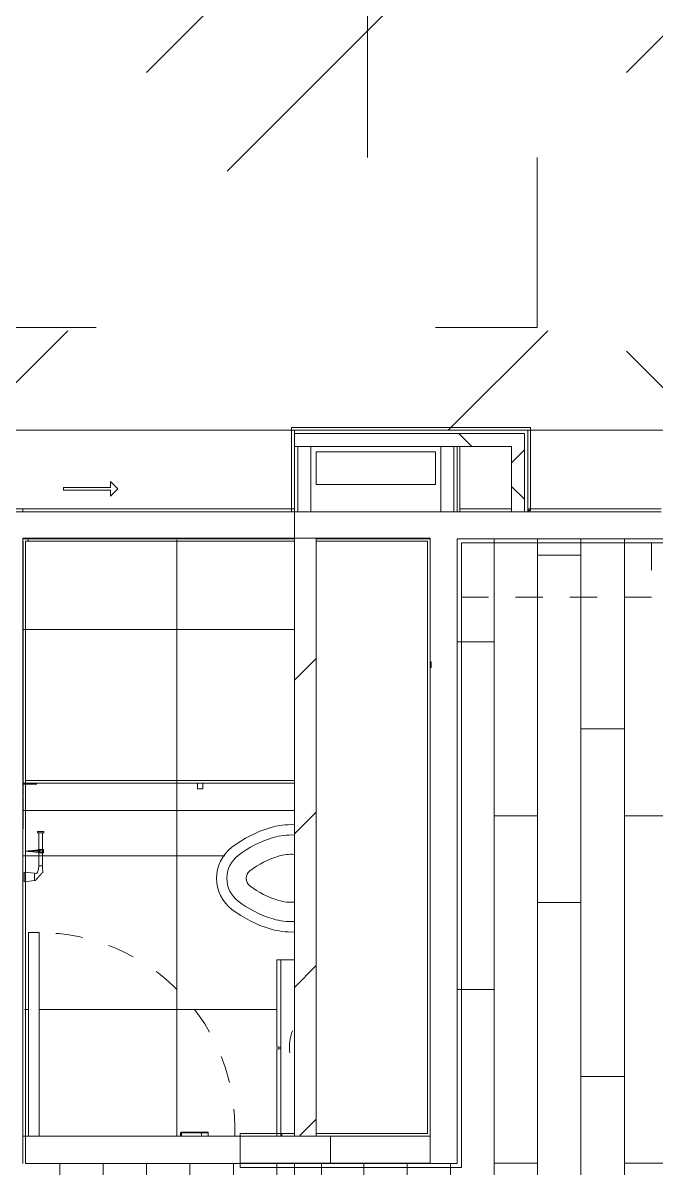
# Model space of a CAD drawing. Header units: metres. Extents: x 3856 to 4207, y -1118 to -691.
# Drawn here: x 3969.357 to 3971.689, y -986.844 to -982.627 of the extents above; entities that cross this region are included whole.
import ezdxf

# ---------------------------------------------------------------- set-up
doc = ezdxf.new("R2010")
doc.units = ezdxf.units.M
doc.linetypes.add('Dash', pattern=[0.00635, 0.003175, -0.003175])
doc.linetypes.add('Derribado', pattern=[0.0048, 0.0032, -0.0016])
for name, color, linetype, lineweight in [('Casework', 7, 'Continuous', 9), ('Ceilings', 7, 'Continuous', 9), ('Common Edges', 7, 'Continuous', 9), ('Cut Pattern', 7, 'Continuous', 18), ('Detail Items', 7, 'Continuous', 9), ('Doors', 7, 'Continuous', 9), ('Floors', 7, 'Continuous', 9), ('Frame_Mullion', 7, 'Continuous', 9), ('Furniture', 7, 'Continuous', 9), ('Generic Models', 7, 'Continuous', 9), ('Linea de proyección', 7, 'Derribado', 9), ('Plumbing Fixtures', 7, 'Continuous', 9), ('Surface Pattern', 7, 'Continuous', 9), ('Walls', 7, 'Continuous', 9)]:
    doc.layers.add(name, color=color, linetype=linetype, lineweight=lineweight)
doc.layers.add('Cour_Roja_Punteada_1', color=1, linetype='Dash', lineweight=9, true_color=0xff0000)
doc.layers.add('ROA-E00-URB-A101-MASTER_PLAN cambio estaciomientos_dwg', color=7, linetype='Continuous', lineweight=9, true_color=0x767676)
pattern_1 = [(45, (0, 0), (-2.1213203, 2.1213203), []), (135, (0, 0), (-2.1213203, -2.1213203), [])]

# ---------------------------------------------------------------- blocks, each defined once
blk = doc.blocks.new('Toilet-Pressure_Lite_1_0-Kohler-Highline-3519-TR - SANITARIO ACUACER PLUS REDONDO BLANCO REF_ 320381001 CORONA O SIMILAR-V181-IMPLANTACIÓN - KIT COMERCIAL')
at = {"layer": 'Plumbing Fixtures', "color": 254, "true_color": 0xd4d4d4}
for centre, radius, start, end in [((0, 0.6428), 0.144, 37.4753, 142.5247), ((0.232, 0.4649), 0.4363, 142.5247, 163.4753), ((0, 0.6428), 0.1059, 37.4753, 142.5247), ((-0.232, 0.4649), 0.4363, 16.5247, 37.4753), ((0.232, 0.4649), 0.3982, 142.5247, 163.4753), ((0, 0.6428), 0.0347, 37.4753, 142.5247), ((-0.232, 0.4649), 0.3982, 16.5247, 37.4753), ((0.232, 0.4649), 0.327, 142.5247, 163.4753), ((-0.232, 0.4649), 0.327, 16.5247, 37.4753), ((0.0777, 0.5107), 0.2754, 163.4753, 182.2308), ((0.0777, 0.5107), 0.2373, 163.4753, 182.589), ((0.0777, 0.5107), 0.1661, 163.4753, 183.6995), ((-0.0777, 0.5107), 0.1661, 356.3005, 16.5247), ((-0.0777, 0.5107), 0.2373, 357.411, 16.5247), ((-0.0777, 0.5107), 0.2754, 357.7692, 16.5247)]:
    blk.add_arc(centre, radius, start, end, dxfattribs=at)
blk = doc.blocks.new('COUR-PUERTA-SIMPLE - P-05 _ 80 cm x 210 cm-V190-IMPLANTACIÓN - KIT COMERCIAL')
at = {"layer": 'Detail Items'}
for p, q in [((0.34, -0.8), (0.34, -0.05)), ((0.34, -0.05), (0.34, -0.8)), ((0.38, -0.05), (0.38, -0.8)), ((0.38, -0.8), (0.38, -0.05)), ((0.38, -0.8), (0.34, -0.8)), ((0.34, -0.8), (0.38, -0.8))]:
    blk.add_line(p, q, dxfattribs=at)
at = {"layer": 'Doors'}
for p, q in [((0.4, 0.05), (0.4, -0.05)), ((-0.2827, -0.05), (-0.2827, -0.0622)), ((-0.2827, -0.0622), (-0.2827, -0.0654)), ((-0.27, -0.0622), (-0.2827, -0.0622)), ((-0.2827, -0.0622), (-0.2573, -0.0622)), ((-0.2827, -0.0622), (-0.2573, -0.0622)), ((-0.2827, -0.0654), (-0.27, -0.0654)), ((-0.27, -0.0622), (-0.1842, -0.0622)), ((-0.1842, -0.0622), (-0.27, -0.0622)), ((-0.27, -0.0654), (-0.27, -0.0622)), ((-0.27, -0.0622), (-0.27, -0.0654)), ((-0.27, -0.0654), (-0.1842, -0.0654)), ((-0.1842, -0.0654), (-0.27, -0.0654)), ((-0.2573, -0.0622), (-0.2573, -0.05)), ((-0.1842, -0.0622), (-0.1842, -0.05)), ((-0.1842, -0.05), (-0.1842, -0.0622)), ((-0.1811, -0.05), (-0.1811, -0.0623)), ((-0.1811, -0.0623), (-0.1811, -0.05))]:
    blk.add_line(p, q, dxfattribs=at)
at = {"layer": 'Doors', "flags": 128}
for points in [[(-0.1842, -0.0654), (-0.1835, -0.0653), (-0.1829, -0.0651), (-0.1823, -0.0647), (-0.1818, -0.0642), (-0.1814, -0.0636), (-0.1812, -0.063), (-0.1811, -0.0623)], [(-0.1811, -0.0623), (-0.1812, -0.063), (-0.1814, -0.0636), (-0.1818, -0.0642), (-0.1823, -0.0647), (-0.1829, -0.0651), (-0.1835, -0.0653), (-0.1842, -0.0654)]]:
    blk.add_lwpolyline(points, dxfattribs=at)
at = {"layer": 'Linea de proyección'}
blk.add_arc((0.34, -0.0789), 0.7211, 177.7128, 270, dxfattribs=at)
blk = doc.blocks.new('Lavm_Vessel_ManantialDuo_34_5x34_5x13_5_Corona - Lavm_Vessel_ManantialDuo_34_5x34_5x13_5_Corona-9986751-IMPLANTACIÓN - KIT COMERCIAL')
at = {"layer": 'Detail Items', "color": 253, "true_color": 0xaaaaaa}
blk.add_arc((0, 0), 0.193, 250.6609, 275.3049, dxfattribs=at)
blk = doc.blocks.new('PM4045551-Ducha-monocontrol-Palma-Pro - Ducha monocontrol Palma Pro-10363257-IMPLANTACIÓN - KIT COMERCIAL')
at = {"layer": 'Plumbing Fixtures', "color": 253, "true_color": 0xaaaaaa}
for p, q in [((0.1147, -0.0055), (0.1147, -0.0086)), ((0.1147, -0.0055), (0.125, -0.0055)), ((0.125, -0.0086), (0.1147, -0.0086)), ((0.125, -0.0055), (0.1353, -0.0055)), ((0.1353, -0.0086), (0.125, -0.0086)), ((0.1353, -0.0086), (0.1353, -0.0055))]:
    blk.add_line(p, q, dxfattribs=at)
at = {"layer": 'Plumbing Fixtures', "color": 253, "true_color": 0xaaaaaa, "flags": 128}
for points in [[(0.1147, -0.0055), (0.1147, -0.0055), (0.1146, -0.0055), (0.1146, -0.0055), (0.1145, -0.0055), (0.1145, -0.0055), (0.1145, -0.0055), (0.1144, -0.0055), (0.1144, -0.0054), (0.1143, -0.0054), (0.1143, -0.0054), (0.1143, -0.0054), (0.1142, -0.0054), (0.1142, -0.0054), (0.1142, -0.0053), (0.1141, -0.0053), (0.1141, -0.0053), (0.1141, -0.0053), (0.114, -0.0053), (0.114, -0.0052), (0.114, -0.0052), (0.114, -0.0052), (0.1139, -0.0051), (0.1139, -0.0051), (0.1139, -0.0051), (0.1139, -0.005)], [(0.1147, -0.0055), (0.1147, -0.0055), (0.1148, -0.0055), (0.1148, -0.0055), (0.1149, -0.0055), (0.115, -0.0055), (0.1151, -0.0055), (0.1152, -0.0055), (0.1154, -0.0055), (0.1155, -0.0055), (0.1157, -0.0055), (0.1159, -0.0055), (0.1161, -0.0055), (0.1163, -0.0055), (0.1165, -0.0055), (0.1167, -0.0055), (0.117, -0.0055), (0.1173, -0.0055), (0.1175, -0.0055), (0.1178, -0.0055), (0.1181, -0.0055), (0.1184, -0.0055), (0.1188, -0.0055), (0.1191, -0.0055), (0.1194, -0.0055), (0.1198, -0.0055), (0.1201, -0.0055), (0.1205, -0.0055), (0.1209, -0.0055), (0.1213, -0.0055), (0.1217, -0.0055), (0.122, -0.0055), (0.1224, -0.0055), (0.1228, -0.0055), (0.1232, -0.0055), (0.1237, -0.0055), (0.1241, -0.0055), (0.1245, -0.0055), (0.1249, -0.0055), (0.125, -0.0055)], [(0.125, -0.0055), (0.1246, -0.0055), (0.1242, -0.0055), (0.1238, -0.0055), (0.1234, -0.0055), (0.123, -0.0055), (0.1226, -0.0055), (0.1222, -0.0055), (0.1218, -0.0055), (0.1214, -0.0055), (0.121, -0.0055), (0.1206, -0.0055), (0.1202, -0.0055), (0.1199, -0.0055), (0.1195, -0.0055), (0.1192, -0.0055), (0.1188, -0.0055), (0.1185, -0.0055), (0.1182, -0.0055), (0.1179, -0.0055), (0.1176, -0.0055), (0.1173, -0.0055), (0.1171, -0.0055), (0.1168, -0.0055), (0.1166, -0.0055), (0.1163, -0.0055), (0.1161, -0.0055), (0.1159, -0.0055), (0.1157, -0.0055), (0.1156, -0.0055), (0.1154, -0.0055), (0.1153, -0.0055), (0.1151, -0.0055), (0.115, -0.0055), (0.1149, -0.0055), (0.1148, -0.0055), (0.1148, -0.0055), (0.1147, -0.0055), (0.1147, -0.0055)], [(0.1353, -0.0055), (0.1353, -0.0055), (0.1352, -0.0055), (0.1352, -0.0055), (0.1351, -0.0055), (0.135, -0.0055), (0.1349, -0.0055), (0.1348, -0.0055), (0.1346, -0.0055), (0.1345, -0.0055), (0.1343, -0.0055), (0.1341, -0.0055), (0.1339, -0.0055), (0.1337, -0.0055), (0.1335, -0.0055), (0.1333, -0.0055), (0.133, -0.0055), (0.1327, -0.0055), (0.1325, -0.0055), (0.1322, -0.0055), (0.1319, -0.0055), (0.1316, -0.0055), (0.1312, -0.0055), (0.1309, -0.0055), (0.1306, -0.0055), (0.1302, -0.0055), (0.1299, -0.0055), (0.1295, -0.0055), (0.1291, -0.0055), (0.1287, -0.0055), (0.1283, -0.0055), (0.128, -0.0055), (0.1276, -0.0055), (0.1272, -0.0055), (0.1268, -0.0055), (0.1263, -0.0055), (0.1259, -0.0055), (0.1255, -0.0055), (0.1251, -0.0055), (0.125, -0.0055)], [(0.125, -0.0055), (0.1254, -0.0055), (0.1258, -0.0055), (0.1262, -0.0055), (0.1266, -0.0055), (0.127, -0.0055), (0.1274, -0.0055), (0.1278, -0.0055), (0.1282, -0.0055), (0.1286, -0.0055), (0.129, -0.0055), (0.1294, -0.0055), (0.1298, -0.0055), (0.1301, -0.0055), (0.1305, -0.0055), (0.1308, -0.0055), (0.1312, -0.0055), (0.1315, -0.0055), (0.1318, -0.0055), (0.1321, -0.0055), (0.1324, -0.0055), (0.1327, -0.0055), (0.1329, -0.0055), (0.1332, -0.0055), (0.1334, -0.0055), (0.1337, -0.0055), (0.1339, -0.0055), (0.1341, -0.0055), (0.1343, -0.0055), (0.1344, -0.0055), (0.1346, -0.0055), (0.1347, -0.0055), (0.1349, -0.0055), (0.135, -0.0055), (0.1351, -0.0055), (0.1352, -0.0055), (0.1352, -0.0055), (0.1353, -0.0055), (0.1353, -0.0055)], [(0.1361, -0.0051), (0.1361, -0.0051), (0.1361, -0.0051), (0.1361, -0.0052), (0.136, -0.0052), (0.136, -0.0052), (0.136, -0.0052), (0.1359, -0.0053), (0.1359, -0.0053), (0.1359, -0.0053), (0.1358, -0.0053), (0.1358, -0.0054), (0.1358, -0.0054), (0.1357, -0.0054), (0.1357, -0.0054), (0.1357, -0.0054), (0.1356, -0.0054), (0.1356, -0.0055), (0.1356, -0.0055), (0.1355, -0.0055), (0.1355, -0.0055), (0.1354, -0.0055), (0.1354, -0.0055), (0.1354, -0.0055), (0.1353, -0.0055)]]:
    blk.add_lwpolyline(points, dxfattribs=at)
blk = doc.blocks.new('KR6155551-Portarollos-Koral-mate-black - Mate black-10610215-IMPLANTACIÓN - KIT COMERCIAL')
at = {"layer": 'Furniture'}
for p, q in [((-0.0375, 0.0719), (-0.0421, 0.0719)), ((-0.0421, 0.0719), (-0.0421, 0.0601)), ((-0.0421, 0.0601), (-0.0421, 0.0484)), ((-0.0421, 0.0484), (-0.0375, 0.0484)), ((-0.0375, 0.0601), (-0.0375, 0.0719)), ((0.0844, 0.0668), (-0.0375, 0.0668)), ((-0.0375, 0.0668), (-0.0375, 0.0534)), ((-0.0375, 0.0668), (-0.0375, 0.0534)), ((-0.0375, 0.0484), (-0.0375, 0.0601)), ((-0.0375, 0.0534), (0.0844, 0.0534)), ((0.0844, 0.0534), (0.0844, 0.0668)), ((0.0844, 0.0534), (0.0844, 0.0668)), ((0.1115, 0.0379), (0.107, 0.0001)), ((0.107, 0.0001), (0.143, 0.0001)), ((0.107, 0.0001), (0.143, 0.0001)), ((0.1385, 0.0379), (0.1115, 0.0379)), ((0.1385, 0.0379), (0.1115, 0.0379)), ((0.143, 0.0001), (0.1385, 0.0379))]:
    blk.add_line(p, q, dxfattribs=at)
at = {"layer": 'Furniture', "flags": 128}
for points in [[(0.0844, 0.0668), (0.0951, 0.0676), (0.1019, 0.0682), (0.1073, 0.0684)], [(0.1073, 0.0684), (0.1019, 0.0682), (0.0951, 0.0676), (0.0844, 0.0668)], [(0.0844, 0.0668), (0.0844, 0.0666), (0.0844, 0.0659), (0.0844, 0.0649), (0.0844, 0.0635), (0.0844, 0.0619), (0.0844, 0.0601), (0.0844, 0.0584), (0.0844, 0.0568), (0.0844, 0.0554), (0.0844, 0.0543), (0.0844, 0.0537), (0.0844, 0.0534)], [(0.0844, 0.0534), (0.0844, 0.0537), (0.0844, 0.0543), (0.0844, 0.0554), (0.0844, 0.0568), (0.0844, 0.0584), (0.0844, 0.0601), (0.0844, 0.0619), (0.0844, 0.0635), (0.0844, 0.0649), (0.0844, 0.0659), (0.0844, 0.0666), (0.0844, 0.0668)], [(0.1116, 0.0379), (0.112, 0.0425), (0.1118, 0.0444), (0.1105, 0.0465), (0.1075, 0.0486), (0.1048, 0.0503), (0.1017, 0.0515), (0.0955, 0.0525), (0.0844, 0.0534)], [(0.0844, 0.0534), (0.0955, 0.0525), (0.1017, 0.0515), (0.1048, 0.0503), (0.1075, 0.0486), (0.1105, 0.0465), (0.1118, 0.0444), (0.112, 0.0425), (0.1116, 0.0379)], [(0.1116, 0.0379), (0.112, 0.0379), (0.1134, 0.0379), (0.1155, 0.0379), (0.1183, 0.0379), (0.1216, 0.0379), (0.1251, 0.0379), (0.1286, 0.0379), (0.1318, 0.0379), (0.1346, 0.0379), (0.1367, 0.0379), (0.1381, 0.0379), (0.1386, 0.0379)], [(0.1386, 0.0379), (0.1381, 0.0379), (0.1367, 0.0379), (0.1346, 0.0379), (0.1318, 0.0379), (0.1286, 0.0379), (0.1251, 0.0379), (0.1216, 0.0379), (0.1183, 0.0379), (0.1155, 0.0379), (0.1134, 0.0379), (0.112, 0.0379), (0.1116, 0.0379)], [(0.1384, 0.0405), (0.1385, 0.0392), (0.1386, 0.0379)], [(0.1386, 0.0379), (0.1385, 0.0392), (0.1384, 0.0405)]]:
    blk.add_lwpolyline(points, dxfattribs=at)
at = {"layer": 'Furniture'}
for points, knots in [([(0.1073, 0.0684), (0.1074, 0.0683), (0.1076, 0.0682), (0.108, 0.0678), (0.1084, 0.0675), (0.1087, 0.0672), (0.1089, 0.067), (0.1091, 0.0668), (0.1094, 0.0665), (0.11, 0.066), (0.1107, 0.0654), (0.1115, 0.0646), (0.1121, 0.0641), (0.1124, 0.0638), (0.1126, 0.0636), (0.1129, 0.0634), (0.1132, 0.0631), (0.1138, 0.0626), (0.1147, 0.0618), (0.1155, 0.061), (0.1162, 0.0604), (0.1168, 0.0599), (0.1173, 0.0594), (0.118, 0.0588), (0.1193, 0.0577), (0.1211, 0.056), (0.1227, 0.0546), (0.1239, 0.0535), (0.1245, 0.0529), (0.1252, 0.0523), (0.1261, 0.0515), (0.1273, 0.0505), (0.1282, 0.0496), (0.129, 0.0489), (0.1295, 0.0484), (0.1301, 0.0479), (0.1308, 0.0473), (0.1317, 0.0464), (0.1326, 0.0456), (0.1333, 0.045), (0.1338, 0.0446), (0.1343, 0.0441), (0.1349, 0.0436), (0.1356, 0.0429), (0.1364, 0.0422), (0.137, 0.0417), (0.1373, 0.0414), (0.1376, 0.0411), (0.1381, 0.0407), (0.1383, 0.0405), (0.1384, 0.0405)], [-1, -1, -1, -1, -0.972222, -0.944444, -0.916667, -0.902778, -0.895833, -0.888889, -0.875, -0.861111, -0.833333, -0.805556, -0.791667, -0.784722, -0.777778, -0.770833, -0.763889, -0.75, -0.722222, -0.694444, -0.680556, -0.666667, -0.652778, -0.638889, -0.611111, -0.555556, -0.5, -0.472222, -0.458333, -0.444444, -0.416667, -0.388889, -0.361111, -0.347222, -0.333333, -0.319444, -0.305556, -0.277778, -0.25, -0.236111, -0.222222, -0.208333, -0.194444, -0.166667, -0.138889, -0.111111, -0.097222, -0.083333, -0.055556, 0, 0, 0, 0]), ([(0.1384, 0.0405), (0.1383, 0.0405), (0.1381, 0.0407), (0.1376, 0.0411), (0.1373, 0.0414), (0.137, 0.0417), (0.1364, 0.0422), (0.1356, 0.0429), (0.1349, 0.0436), (0.1343, 0.0441), (0.1338, 0.0446), (0.1333, 0.045), (0.1326, 0.0456), (0.1317, 0.0464), (0.1308, 0.0473), (0.1301, 0.0479), (0.1295, 0.0484), (0.129, 0.0489), (0.1282, 0.0496), (0.1273, 0.0505), (0.1263, 0.0513), (0.1256, 0.052), (0.1251, 0.0524), (0.1245, 0.0529), (0.1239, 0.0535), (0.1227, 0.0546), (0.1211, 0.056), (0.1193, 0.0577), (0.118, 0.0588), (0.1173, 0.0594), (0.1168, 0.0599), (0.1162, 0.0604), (0.1155, 0.061), (0.1147, 0.0618), (0.1138, 0.0626), (0.1132, 0.0631), (0.1129, 0.0634), (0.1126, 0.0636), (0.1124, 0.0638), (0.1121, 0.0641), (0.1115, 0.0646), (0.1107, 0.0654), (0.11, 0.066), (0.1094, 0.0665), (0.1091, 0.0668), (0.1089, 0.067), (0.1087, 0.0672), (0.1084, 0.0675), (0.108, 0.0678), (0.1076, 0.0682), (0.1074, 0.0683), (0.1073, 0.0684)], [-1, -1, -1, -1, -0.944444, -0.916667, -0.902778, -0.888889, -0.861111, -0.833333, -0.805556, -0.791667, -0.777778, -0.763889, -0.75, -0.722222, -0.694444, -0.680556, -0.666667, -0.652778, -0.638889, -0.611111, -0.583333, -0.569444, -0.555556, -0.541667, -0.527778, -0.5, -0.444444, -0.388889, -0.361111, -0.347222, -0.333333, -0.319444, -0.305556, -0.277778, -0.25, -0.236111, -0.229167, -0.222222, -0.215278, -0.208333, -0.194444, -0.166667, -0.138889, -0.125, -0.111111, -0.104167, -0.097222, -0.083333, -0.055556, -0.027778, 0, 0, 0, 0])]:
    blk.add_open_spline(points, degree=3, knots=knots, dxfattribs=at)
blk = doc.blocks.new('KR6125551-Percha-Koral-mate-black - Mate black-10354673-IMPLANTACIÓN - KIT COMERCIAL')
at = {"layer": 'Generic Models'}
for p, q in [((0.1185, 0.0687), (0.1185, 0.0587)), ((0.13, 0.0702), (0.12, 0.0702)), ((0.12, 0.0572), (0.13, 0.0572)), ((0.1207, 0.0714), (0.1293, 0.0714)), ((0.1315, 0.0587), (0.1315, 0.0687))]:
    blk.add_line(p, q, dxfattribs=at)
at = {"layer": 'Generic Models', "flags": 128}
for points in [[(0.12, 0.0702), (0.1196, 0.0702), (0.1193, 0.07), (0.1189, 0.0698), (0.1187, 0.0695), (0.1186, 0.0691), (0.1185, 0.0687)], [(0.1185, 0.0587), (0.1186, 0.0584), (0.1187, 0.058), (0.1189, 0.0577), (0.1192, 0.0574), (0.1196, 0.0573), (0.12, 0.0572)], [(0.1207, 0.0714), (0.1201, 0.0712), (0.1196, 0.0709), (0.1188, 0.0697), (0.1187, 0.0694)], [(0.1187, 0.0581), (0.1199, 0.0544), (0.1201, 0.0537), (0.1203, 0.0531), (0.1204, 0.0524), (0.121, 0.0498), (0.1215, 0.0454), (0.1226, 0.0361), (0.1239, 0.0207), (0.1248, 0.0084), (0.125, 0.005)], [(0.1313, 0.058), (0.1301, 0.0544), (0.1299, 0.0537), (0.1297, 0.053), (0.1296, 0.0524), (0.129, 0.0498), (0.1285, 0.0454), (0.1274, 0.036), (0.1261, 0.0207), (0.1252, 0.0084), (0.125, 0.005)], [(0.1293, 0.0714), (0.1299, 0.0712), (0.1304, 0.0709), (0.1312, 0.0697), (0.1313, 0.0694)], [(0.1315, 0.0687), (0.1314, 0.0691), (0.1313, 0.0695), (0.1311, 0.0698), (0.1307, 0.07), (0.1304, 0.0702), (0.13, 0.0702)], [(0.13, 0.0572), (0.1304, 0.0573), (0.1308, 0.0574), (0.1311, 0.0577), (0.1313, 0.058), (0.1314, 0.0583), (0.1315, 0.0587)], [(0.125, 0.005), (0.1203, 0.005), (0.116, 0.005), (0.1123, 0.005), (0.1094, 0.005), (0.1076, 0.005), (0.107, 0.005), (0.1076, 0.005), (0.1094, 0.005), (0.1123, 0.005), (0.116, 0.005), (0.1203, 0.005), (0.125, 0.005)], [(0.125, 0.005), (0.1297, 0.005), (0.134, 0.005), (0.1377, 0.005), (0.1406, 0.005), (0.1424, 0.005), (0.143, 0.005), (0.1424, 0.005), (0.1406, 0.005), (0.1377, 0.005), (0.134, 0.005), (0.1297, 0.005), (0.125, 0.005)]]:
    blk.add_lwpolyline(points, dxfattribs=at)
at = {"layer": 'Generic Models'}
for points, knots in [([(0.125, 0.005), (0.1248, 0.0072), (0.1246, 0.0114), (0.1243, 0.0177), (0.1239, 0.0242), (0.1236, 0.0299), (0.1233, 0.035), (0.123, 0.0384), (0.1228, 0.0416), (0.1224, 0.0458), (0.122, 0.0511), (0.1215, 0.0573), (0.1211, 0.0621), (0.1208, 0.0655), (0.1205, 0.0675), (0.1203, 0.0689), (0.12, 0.0696), (0.1198, 0.07), (0.1195, 0.0701), (0.1193, 0.07), (0.119, 0.0697), (0.1188, 0.0692), (0.1186, 0.0689), (0.1185, 0.0687)], [0, 0, 0, 0, 0.076923, 0.115385, 0.153846, 0.230769, 0.269231, 0.307692, 0.346154, 0.384615, 0.461538, 0.538462, 0.615385, 0.653846, 0.692308, 0.730769, 0.769231, 0.807692, 0.846154, 0.884615, 0.923077, 0.961538, 1, 1, 1, 1]), ([(0.1185, 0.0587), (0.1186, 0.0586), (0.1187, 0.0583), (0.1189, 0.058), (0.119, 0.0577), (0.1191, 0.0574), (0.1193, 0.0569), (0.1195, 0.0563), (0.1198, 0.0553), (0.12, 0.0542), (0.1203, 0.0532), (0.1205, 0.0523), (0.1208, 0.0513), (0.121, 0.0498), (0.1213, 0.0479), (0.1215, 0.0457), (0.1218, 0.0434), (0.1221, 0.0405), (0.1224, 0.0375), (0.1228, 0.0342), (0.1231, 0.0306), (0.1234, 0.027), (0.1238, 0.0231), (0.124, 0.02), (0.1243, 0.0164), (0.1245, 0.0124), (0.1248, 0.0085), (0.1249, 0.0061), (0.125, 0.005)], [0, 0, 0, 0, 0.038462, 0.057692, 0.076923, 0.096154, 0.115385, 0.153846, 0.192308, 0.230769, 0.269231, 0.307692, 0.346154, 0.384615, 0.423077, 0.461538, 0.5, 0.538462, 0.615385, 0.653846, 0.692308, 0.769231, 0.807692, 0.846154, 0.884615, 0.923077, 0.961538, 1, 1, 1, 1]), ([(0.125, 0.005), (0.1252, 0.0072), (0.1254, 0.0114), (0.1258, 0.0177), (0.1261, 0.0242), (0.1265, 0.0313), (0.1269, 0.0374), (0.1273, 0.0416), (0.1276, 0.0458), (0.128, 0.0511), (0.1284, 0.0563), (0.1288, 0.0602), (0.129, 0.063), (0.1293, 0.0655), (0.1295, 0.0675), (0.1297, 0.0687), (0.1299, 0.0693), (0.13, 0.0697), (0.1303, 0.07), (0.1305, 0.0701), (0.1308, 0.07), (0.131, 0.0697), (0.1313, 0.0692), (0.1314, 0.0689), (0.1315, 0.0687)], [0, 0, 0, 0, 0.076923, 0.115385, 0.153846, 0.230769, 0.307692, 0.346154, 0.384615, 0.461538, 0.538462, 0.576923, 0.615385, 0.653846, 0.692308, 0.730769, 0.75, 0.769231, 0.807692, 0.846154, 0.884615, 0.923077, 0.961538, 1, 1, 1, 1]), ([(0.125, 0.005), (0.1251, 0.0061), (0.1253, 0.0085), (0.1255, 0.0124), (0.1258, 0.0164), (0.126, 0.02), (0.1263, 0.0231), (0.1266, 0.027), (0.1269, 0.0306), (0.1273, 0.0342), (0.1275, 0.0367), (0.1278, 0.039), (0.128, 0.0412), (0.1283, 0.0434), (0.1285, 0.0457), (0.1288, 0.0479), (0.129, 0.0498), (0.1293, 0.0513), (0.1295, 0.0523), (0.1298, 0.0532), (0.13, 0.0542), (0.1303, 0.0553), (0.1305, 0.0562), (0.1307, 0.0569), (0.1309, 0.0574), (0.131, 0.0577), (0.1311, 0.058), (0.1313, 0.0583), (0.1314, 0.0586), (0.1315, 0.0587)], [0, 0, 0, 0, 0.038462, 0.076923, 0.115385, 0.153846, 0.192308, 0.230769, 0.307692, 0.346154, 0.384615, 0.423077, 0.461538, 0.5, 0.538462, 0.576923, 0.615385, 0.653846, 0.692308, 0.730769, 0.769231, 0.807692, 0.846154, 0.884615, 0.903846, 0.923077, 0.942308, 0.961538, 1, 1, 1, 1])]:
    blk.add_open_spline(points, degree=3, knots=knots, dxfattribs=at)
blk = doc.blocks.new('EDIFICIO TIPO A_rvt-2-IMPLANTACIÓN - KIT COMERCIAL')
at = {"layer": 'Cut Pattern', "lineweight": 9}
h = blk.add_hatch(dxfattribs=at)
h.set_pattern_fill('FP_35', color=256, style=0, pattern_type=2)
h.set_pattern_definition(pattern_1)
h.paths.add_polyline_path([(3971.1568, -984.1873), (3971.2043, -984.1873), (3971.2043, -984.1398), (3970.3568, -984.1398), (3970.3568, -984.1873), (3970.6152, -984.1873)])
h = blk.add_hatch(dxfattribs=at)
h.set_pattern_fill('FP_35', color=256, style=0, pattern_type=2)
h.set_pattern_definition(pattern_1)
h.paths.add_polyline_path([(3971.1568, -984.4273), (3971.2043, -984.4273), (3971.2043, -984.1873), (3971.1568, -984.1873)])
at = {"layer": 'Cut Pattern', "lineweight": 9, "true_color": 0x414141}
h = blk.add_hatch(dxfattribs=at)
h.set_pattern_fill('FP_58', color=250, style=0, pattern_type=2)
h.set_pattern_definition([(45, (0, 0), (-0.282842712, 0.282842712), [])])
h.paths.add_polyline_path([(3970.3568, -986.7273), (3970.4368, -986.7173), (3970.4368, -984.5253), (3970.3568, -984.5353), (3970.3568, -986.7173)])
at = {"layer": 'Surface Pattern', "true_color": 0xdcf1d6}
h = blk.add_hatch(dxfattribs=at)
h.set_pattern_fill('FP_8', color=254, style=0, pattern_type=2)
h.set_pattern_definition([(45, (0, 0), (-1.76776695, 0), [0.9375, -3.75]), (45, (1.25, 1.25), (-1.76776695, 0), [0.9375, -3.75]), (45, (2.5, -0.375), (-1.76776695, 0), [0.3125, -2.5]), (90, (2.5, 0.625), (-0.625, 0.625), [0.625, -2.5]), (315, (2.5, 1.25), (0, 3.5355339), [0.625, -3.75]), (0, (1.25, 1.25), (2.5, 2.5), [0.375, -1.25]), (0, (-1.875, 2.5), (2.5, 2.5), [0.375, -2.5])])
h.paths.add_polyline_path([(3965.2814, -994.1273), (3965.3568, -994.1273), (3965.3568, -993.5273), (3965.2068, -993.5273), (3965.2068, -991.1273), (3965.3568, -991.1273), (3965.3568, -984.1273), (3973.5576, -984.1273), (3973.5576, -983.9773), (3974.3068, -983.9773), (3974.3068, -982.6773), (3974.4068, -982.6773), (3974.4068, -983.9773), (3975.1576, -983.9773), (3975.1576, -984.1273), (3983.3568, -984.1273), (3983.3568, -991.1273), (3983.5068, -991.1273), (3983.5068, -993.5273), (3983.3568, -993.5273), (3983.3568, -994.0273), (3985.3068, -994.0273), (3985.3068, -982.5773), (3963.3068, -982.5773), (3963.3068, -994.1273)])
at = {"layer": 'Surface Pattern', "true_color": 0x808080}
h = blk.add_hatch(dxfattribs=at)
h.set_pattern_fill('FP_54', color=8, style=0, pattern_type=2)
h.set_pattern_definition([(90, (1929.012, -977.227), (-0.16, 1e-17), []), (180, (1929.012, -977.227), (-0.32, -0.32), [0.16, -1.12]), (180, (1928.852, -976.587), (-0.32, -0.32), [0.16, -1.12])])
h.paths.add_polyline_path([(3965.8434, -996.0273), (3969.2568, -996.0273), (3969.2568, -993.5423), (3969.1218, -993.5423), (3969.1218, -991.7423), (3969.2568, -991.7423), (3969.2568, -991.6273), (3971.7318, -991.6273), (3971.7318, -991.6073), (3970.7818, -991.6073), (3970.7818, -991.5673), (3971.7318, -991.5673), (3971.7318, -990.3273), (3970.4568, -990.3273), (3970.4568, -990.6273), (3970.3568, -990.6273), (3970.3568, -986.8273), (3969.3568, -986.8273), (3969.3568, -989.0273), (3969.2568, -989.0273), (3969.2568, -987.8273), (3965.7568, -987.8273), (3965.7568, -996.0273)])
h.paths.add_polyline_path([(3965.8434, -995.9513), (3965.8434, -993.6366), (3966.6434, -993.6366), (3966.6434, -995.1513), (3967.3434, -995.1513), (3967.3434, -995.9513), (3966.4483, -995.9513)])
h.paths.add_polyline_path([(3967.3434, -994.6273), (3967.2881, -994.6273), (3967.2881, -994.1273), (3967.8881, -994.1273), (3967.8881, -994.6273)])
h.paths.add_polyline_path([(3966.4068, -992.0273), (3966.4068, -991.3273), (3968.0068, -991.3273), (3968.0068, -992.0273), (3967.9483, -992.0273)])
h.paths.add_polyline_path([(3971.0568, -990.2273), (3972.1576, -990.2173), (3972.1576, -987.8273), (3971.0568, -987.8273), (3971.0568, -990.1143), (3972.1568, -990.1143), (3972.1568, -990.1293), (3971.0568, -990.1293), (3971.0568, -990.2173)])
h.paths.add_polyline_path([(3974.3068, -987.7273), (3974.3068, -984.5273), (3970.9568, -984.5273), (3970.9568, -986.8273), (3970.4568, -986.8273), (3970.4568, -987.6673), (3971.3068, -987.6673), (3971.3068, -987.7073), (3970.4568, -987.7073), (3970.4568, -987.7273), (3974.1862, -987.7273)])
h.paths.add_polyline_path([(3967.9483, -987.7273), (3969.2568, -987.7273), (3969.2568, -987.6573), (3968.5068, -987.6573), (3968.5068, -987.6173), (3969.2568, -987.6173), (3969.2568, -986.8273), (3968.6568, -986.8273), (3968.6495, -986.7298), (3968.6318, -986.7273), (3968.6403, -986.7148), (3968.6568, -986.7148), (3968.6568, -984.5273), (3965.7568, -984.5273), (3965.7568, -987.7273)])
h.paths.add_polyline_path([(3973.7862, -987.295), (3973.7862, -986.895), (3974.1862, -986.895), (3974.1862, -987.295)])
h.paths.add_polyline_path([(3972.2862, -986.795), (3972.2862, -985.195), (3974.1862, -985.195), (3974.1862, -986.795), (3972.7838, -986.795)])
h.paths.add_polyline_path([(3966.3981, -986.5273), (3966.3981, -984.6273), (3967.7981, -984.6273), (3967.7981, -986.5273)])
h.paths.add_polyline_path([(3974.1862, -985.095), (3973.7862, -985.095), (3973.7862, -984.695), (3974.1862, -984.695), (3974.1862, -984.7068)])
h.paths.add_polyline_path([(3968.2878, -985.0273), (3967.8878, -985.0273), (3967.8878, -984.6273), (3968.2878, -984.6273)])
h.paths.add_polyline_path([(3965.8878, -985.0273), (3965.8886, -984.6273), (3966.2878, -984.6273), (3966.2878, -985.0273)])
h = blk.add_hatch(dxfattribs=at)
h.set_pattern_fill('FP_59', color=8, style=0, pattern_type=2)
h.set_pattern_definition([(0, (3969.923, -985.427), (0, 0.566), []), (90, (3969.923, -985.427), (-0.566, 3e-17), [])])
h.paths.add_polyline_path([(3970.3568, -985.4273), (3970.3568, -984.5273), (3969.3568, -984.5353), (3969.3568, -985.4273)])
h = blk.add_hatch(dxfattribs=at)
h.set_pattern_fill('FP_55', color=8, style=0, pattern_type=2)
h.set_pattern_definition([(90, (3968.791, -987.393), (-0.566, 3e-17), []), (180, (3968.791, -987.393), (-7e-17, -0.566), [])])
h.paths.add_polyline_path([(3970.8368, -986.8273), (3970.8568, -986.8273), (3970.8568, -986.7273), (3970.2918, -986.7273), (3970.2918, -986.4058), (3970.2918, -986.3988), (3970.2918, -986.0772), (3970.3568, -986.0773), (3970.3568, -985.9738), (3970.2677, -985.9637), (3970.1704, -985.9214), (3970.1027, -985.8688), (3970.0737, -985.8101), (3970.0848, -985.7136), (3970.1264, -985.663), (3970.2178, -985.6092), (3970.3196, -985.5809), (3970.3568, -985.5809), (3970.3568, -985.5273), (3969.3568, -985.5273), (3969.3668, -986.7273), (3969.3768, -986.7273), (3969.3768, -985.9773), (3969.4168, -985.9773), (3969.4168, -986.7273), (3970.1568, -986.7273), (3970.1568, -986.8273), (3970.6567, -986.8273)])
at = {"layer": 'Casework'}
for p, q in [((3970.3068, -986.0772), (3970.2918, -986.0772)), ((3970.2918, -986.0772), (3970.2918, -986.3988)), ((3970.3568, -986.0773), (3970.3068, -986.0773)), ((3970.3068, -986.0773), (3970.3068, -986.7273)), ((3970.2918, -986.3988), (3970.3068, -986.3988)), ((3970.2918, -986.4058), (3970.2918, -986.7274)), ((3970.3068, -986.4058), (3970.2918, -986.4058)), ((3970.2918, -986.7274), (3970.3068, -986.7274)), ((3970.3068, -986.7273), (3970.3568, -986.7273))]:
    blk.add_line(p, q, dxfattribs=at)
at = {"layer": 'Ceilings'}
for p, q in [((3970.8568, -984.5273), (3970.4368, -984.5273)), ((3970.8568, -986.7273), (3970.8568, -984.5273)), ((3970.4368, -986.7273), (3970.8568, -986.7273))]:
    blk.add_line(p, q, dxfattribs=at)
at = {"layer": 'Common Edges'}
for p, q in [((3970.3568, -984.1398), (3971.2043, -984.1398)), ((3971.2043, -984.1398), (3971.2043, -984.1873)), ((3970.3693, -984.4273), (3970.3693, -984.1873)), ((3971.2043, -984.4273), (3971.2043, -984.1873)), ((3970.3568, -984.5353), (3970.3568, -984.5253)), ((3970.4368, -984.5353), (3970.4368, -984.5253)), ((3970.3568, -986.7273), (3970.3568, -986.7173)), ((3970.4368, -986.7273), (3970.4368, -986.7173))]:
    blk.add_line(p, q, dxfattribs=at)
at = {"layer": 'Cour_Roja_Punteada_1'}
for p, q in [((3970.9718, -984.5423), (3971.6718, -984.5423)), ((3970.9718, -984.7423), (3970.9718, -984.5423)), ((3971.6718, -984.5423), (3971.6718, -984.7423)), ((3971.6718, -984.7423), (3970.9718, -984.7423))]:
    blk.add_line(p, q, dxfattribs=at)
at = {"layer": 'Floors'}
for p, q in [((3967.0551, -984.1273), (3970.3568, -984.1273)), ((3971.2168, -984.1273), (3973.5576, -984.1273)), ((3969.3568, -984.5273), (3969.3568, -985.4273)), ((3972.5818, -984.5273), (3970.9568, -984.5273)), ((3970.9568, -984.5273), (3970.9568, -986.8273)), ((3969.3568, -985.4273), (3970.3568, -985.4273)), ((3970.3568, -985.5273), (3969.3568, -985.5273)), ((3969.3568, -985.5273), (3969.3568, -986.7273)), ((3970.8568, -986.8273), (3970.8568, -986.7273)), ((3970.3568, -986.8273), (3970.1568, -986.8273)), ((3970.1568, -986.8273), (3970.3568, -986.8273)), ((3970.9568, -986.8273), (3970.4568, -986.8273)), ((3970.4568, -986.8273), (3970.8568, -986.8273))]:
    blk.add_line(p, q, dxfattribs=at)
at = {"layer": 'Walls', "lineweight": 18}
for p, q in [((3971.2168, -984.1173), (3970.3468, -984.1173)), ((3970.3468, -984.1173), (3970.3468, -984.1273)), ((3970.3468, -984.1273), (3970.3468, -984.4273)), ((3971.2168, -984.1273), (3970.3568, -984.1273)), ((3970.3568, -984.1273), (3970.3568, -984.1873)), ((3970.3568, -984.1273), (3971.2168, -984.1273)), ((3970.3568, -984.4273), (3970.3568, -984.1273)), ((3971.2268, -984.1173), (3971.2168, -984.1173)), ((3971.2168, -984.1398), (3971.2168, -984.1273)), ((3971.2168, -984.1273), (3971.2168, -984.4223)), ((3971.2268, -984.4223), (3971.2268, -984.1173)), ((3971.2168, -984.1873), (3971.2168, -984.1398)), ((3970.3568, -984.1873), (3971.1568, -984.1873)), ((3970.3568, -984.1873), (3970.3568, -984.4273)), ((3970.4168, -984.1873), (3970.3568, -984.1873)), ((3970.4168, -984.4273), (3970.4168, -984.1873)), ((3971.1568, -984.1873), (3971.1568, -984.4273)), ((3971.2168, -984.4273), (3971.2168, -984.1873)), ((3969.3568, -984.4173), (3968.6568, -984.4173)), ((3969.3568, -984.4273), (3969.3568, -984.4173)), ((3970.3468, -984.4173), (3969.3568, -984.4173)), ((3969.3568, -984.4173), (3969.3568, -984.4273)), ((3970.3468, -984.4273), (3970.3468, -984.4173)), ((3971.2168, -984.4223), (3971.2268, -984.4223)), ((3971.7076, -984.4173), (3971.2218, -984.4173)), ((3971.2218, -984.4173), (3971.2218, -984.4273)), ((3968.6568, -984.4273), (3969.3568, -984.4273)), ((3969.3568, -984.4273), (3970.3468, -984.4273)), ((3970.3568, -984.4273), (3969.3568, -984.4273)), ((3970.3468, -984.4273), (3970.3568, -984.4273)), ((3970.3568, -984.5273), (3970.3568, -984.4273)), ((3970.3568, -984.4273), (3970.4168, -984.4273)), ((3971.1568, -984.4273), (3971.2168, -984.4273)), ((3971.2218, -984.4273), (3971.7076, -984.4273)), ((3970.3568, -984.5253), (3969.3568, -984.5253)), ((3969.3568, -984.5253), (3969.3568, -984.5353)), ((3969.3568, -984.5273), (3970.3568, -984.5273)), ((3969.3568, -984.5353), (3969.3568, -986.7273)), ((3969.3668, -984.5353), (3970.3568, -984.5353)), ((3969.3668, -986.7273), (3969.3668, -984.5353)), ((3970.4368, -984.5253), (3970.3568, -984.5253)), ((3970.3568, -984.5353), (3970.3568, -986.7173)), ((3970.8468, -984.5253), (3970.4368, -984.5253)), ((3970.4368, -986.7173), (3970.4368, -984.5353)), ((3970.4368, -984.5353), (3970.8468, -984.5353)), ((3970.8568, -984.5253), (3970.8468, -984.5253)), ((3970.8468, -984.5353), (3970.8468, -986.7173)), ((3970.8568, -986.7273), (3970.8568, -984.5253)), ((3974.2918, -984.5273), (3970.9568, -984.5273)), ((3970.9568, -984.5273), (3970.9568, -984.5423)), ((3970.9568, -984.5423), (3970.9568, -986.8273)), ((3970.9718, -984.5423), (3974.2918, -984.5423)), ((3970.9718, -986.8273), (3970.9718, -984.5423)), ((3969.3568, -986.7273), (3969.3668, -986.7273)), ((3970.1568, -986.7273), (3969.3668, -986.7273)), ((3969.3668, -986.7273), (3969.3668, -986.8273)), ((3970.3568, -986.7173), (3970.1568, -986.7173)), ((3970.1568, -986.7173), (3970.1568, -986.7273)), ((3970.1568, -986.8273), (3970.1568, -986.7273)), ((3970.1568, -986.7273), (3970.3568, -986.7273)), ((3970.3568, -986.7273), (3970.4368, -986.7273)), ((3970.8468, -986.7173), (3970.4368, -986.7173)), ((3970.4368, -986.7273), (3970.8468, -986.7273)), ((3970.8468, -986.7273), (3970.8568, -986.7273)), ((3969.3668, -986.8273), (3970.1568, -986.8273)), ((3970.9568, -986.8273), (3970.1568, -986.8273)), ((3970.1568, -986.8273), (3970.1568, -986.8423)), ((3970.4568, -986.8273), (3970.3568, -986.8273)), ((3970.3568, -986.8273), (3970.3568, -987.7273)), ((3970.4568, -987.7273), (3970.4568, -986.8273)), ((3970.9718, -986.8423), (3970.9718, -986.8273)), ((3970.1568, -986.8423), (3970.9718, -986.8423))]:
    blk.add_line(p, q, dxfattribs=at)
at = {"layer": 'Walls'}
for p, q in [((3969.3568, -984.4173), (3970.3468, -984.4173)), ((3970.3468, -984.4173), (3969.3568, -984.4173)), ((3969.3568, -984.4273), (3969.3568, -984.4173)), ((3969.3568, -984.4173), (3969.3568, -984.4273)), ((3970.3468, -984.4173), (3970.3468, -984.4273)), ((3970.3468, -984.4173), (3970.3468, -984.4273)), ((3969.3758, -984.5253), (3969.3758, -984.5353)), ((3970.3568, -984.5353), (3969.3758, -984.5353)), ((3969.3668, -985.4173), (3970.3568, -985.4173)), ((3969.3668, -985.4173), (3969.3668, -985.4273)), ((3970.3568, -985.4273), (3969.3668, -985.4273)), ((3970.31, -986.7173), (3970.3568, -986.7173)), ((3970.31, -986.7173), (3970.31, -986.7273)), ((3970.3568, -986.7273), (3970.31, -986.7273))]:
    blk.add_line(p, q, dxfattribs=at)
at = {"layer": 'Doors', "lineweight": 9, "rotation": 180}
blk.add_blockref('COUR-PUERTA-SIMPLE - P-05 _ 80 cm x 210 cm-V190-IMPLANTACIÓN - KIT COMERCIAL', (3969.7568, -986.7773), dxfattribs=at)
at = {"layer": 'Furniture', "lineweight": 9, "rotation": 270}
blk.add_blockref('KR6155551-Portarollos-Koral-mate-black - Mate black-10610215-IMPLANTACIÓN - KIT COMERCIAL', (3969.3618, -985.6473), dxfattribs=at)
at = {"layer": 'Generic Models', "lineweight": 9, "rotation": 270}
blk.add_blockref('KR6125551-Percha-Koral-mate-black - Mate black-10354673-IMPLANTACIÓN - KIT COMERCIAL', (3969.3618, -985.5523), dxfattribs=at)
at = {"layer": 'Plumbing Fixtures', "lineweight": 9}
for name, p, rotation in [('PM4045551-Ducha-monocontrol-Palma-Pro - Ducha monocontrol Palma Pro-10363257-IMPLANTACIÓN - KIT COMERCIAL', (3970.8518, -985.1153), 90), ('Toilet-Pressure_Lite_1_0-Kohler-Highline-3519-TR - SANITARIO ACUACER PLUS REDONDO BLANCO REF_ 320381001 CORONA O SIMILAR-V181-IMPLANTACIÓN - KIT COMERCIAL', (3970.8568, -985.7773), 89.99999999992012), ('Lavm_Vessel_ManantialDuo_34_5x34_5x13_5_Corona - Lavm_Vessel_ManantialDuo_34_5x34_5x13_5_Corona-9986751-IMPLANTACIÓN - KIT COMERCIAL', (3970.5318, -986.4023), 270)]:
    blk.add_blockref(name, p, dxfattribs=dict(at, rotation=rotation))
blk = doc.blocks.new('ROA-E00-URB-A101-MASTER_PLAN cambio estaciomientos_dwg_COUR-VENTANA-DESLIZANTE_DOS_CUERPOS - 1_00 x 0_50 cm-V175-Master Plan - Etapa 1-7986554-IMPLANTACIÓN - KIT COMERCIAL')
at = {"layer": 'Detail Items', "flags": 128}
blk.add_lwpolyline([(0.1769, -0.0526), (0.1499, -0.0796), (0.1769, -0.1066), (0.1769, -0.0846), (0.35, -0.0846), (0.35, -0.0746), (0.1769, -0.0746)], close=True, dxfattribs=at)
at = {"layer": 'Frame_Mullion'}
blk.add_line((-0.5, -0.005), (-0.481, -0.005), dxfattribs=at)
at = {"layer": 'Frame_Mullion', "flags": 128}
blk.add_lwpolyline([(0.5, 0.005), (0.5, -0.005), (0.4809, -0.005)], dxfattribs=at)
blk = doc.blocks.new('ROA-E00-URB-A101-MASTER_PLAN cambio estaciomientos_dwg_PM4045551-Ducha-monocontrol-Palma-Pro - Ducha monocontrol Palma Pro-V182-Master Plan - Etapa 1-7986567-IMPLANTACIÓN - KIT COMERCIAL')
at = {"layer": 'Plumbing Fixtures', "flags": 128}
for points in [[(0.1147, -0.0055), (0.1147, -0.0055), (0.1148, -0.0055), (0.1148, -0.0055), (0.1149, -0.0055), (0.115, -0.0055), (0.1151, -0.0055), (0.1152, -0.0055), (0.1154, -0.0055), (0.1155, -0.0055), (0.1157, -0.0055), (0.1159, -0.0055), (0.1161, -0.0055), (0.1163, -0.0055), (0.1165, -0.0055), (0.1167, -0.0055), (0.117, -0.0055), (0.1173, -0.0055), (0.1175, -0.0055), (0.1178, -0.0055), (0.1181, -0.0055), (0.1184, -0.0055), (0.1188, -0.0055), (0.1191, -0.0055), (0.1194, -0.0055), (0.1198, -0.0055), (0.1201, -0.0055), (0.1205, -0.0055), (0.1209, -0.0055), (0.1213, -0.0055), (0.1217, -0.0055), (0.122, -0.0055), (0.1224, -0.0055), (0.1228, -0.0055), (0.1232, -0.0055), (0.1237, -0.0055), (0.1241, -0.0055), (0.1245, -0.0055), (0.1249, -0.0055), (0.125, -0.0055), (0.1353, -0.0055), (0.1353, -0.0086), (0.125, -0.0086), (0.1147, -0.0086), (0.1147, -0.0055), (0.1147, -0.0055), (0.1146, -0.0055), (0.1146, -0.0055), (0.1145, -0.0055), (0.1145, -0.0055), (0.1145, -0.0055), (0.1144, -0.0055), (0.1144, -0.0054), (0.1143, -0.0054), (0.1143, -0.0054), (0.1143, -0.0054), (0.1142, -0.0054), (0.1142, -0.0054), (0.1142, -0.0053), (0.1141, -0.0053), (0.1141, -0.0053), (0.1141, -0.0053), (0.114, -0.0053), (0.114, -0.0052), (0.114, -0.0052), (0.114, -0.0052), (0.1139, -0.0051), (0.1139, -0.0051), (0.1139, -0.0051), (0.1139, -0.005)], [(0.1147, -0.0055), (0.125, -0.0055), (0.1254, -0.0055), (0.1258, -0.0055), (0.1262, -0.0055), (0.1266, -0.0055), (0.127, -0.0055), (0.1274, -0.0055), (0.1278, -0.0055), (0.1282, -0.0055), (0.1286, -0.0055), (0.129, -0.0055), (0.1294, -0.0055), (0.1298, -0.0055), (0.1301, -0.0055), (0.1305, -0.0055), (0.1308, -0.0055), (0.1312, -0.0055), (0.1315, -0.0055), (0.1318, -0.0055), (0.1321, -0.0055), (0.1324, -0.0055), (0.1327, -0.0055), (0.1329, -0.0055), (0.1332, -0.0055), (0.1334, -0.0055), (0.1337, -0.0055), (0.1339, -0.0055), (0.1341, -0.0055), (0.1343, -0.0055), (0.1344, -0.0055), (0.1346, -0.0055), (0.1347, -0.0055), (0.1349, -0.0055), (0.135, -0.0055), (0.1351, -0.0055), (0.1352, -0.0055), (0.1352, -0.0055), (0.1353, -0.0055), (0.1353, -0.0055)], [(0.1353, -0.0055), (0.1353, -0.0055), (0.1352, -0.0055), (0.1352, -0.0055), (0.1351, -0.0055), (0.135, -0.0055), (0.1349, -0.0055), (0.1348, -0.0055), (0.1346, -0.0055), (0.1345, -0.0055), (0.1343, -0.0055), (0.1341, -0.0055), (0.1339, -0.0055), (0.1337, -0.0055), (0.1335, -0.0055), (0.1333, -0.0055), (0.133, -0.0055), (0.1327, -0.0055), (0.1325, -0.0055), (0.1322, -0.0055), (0.1319, -0.0055), (0.1316, -0.0055), (0.1312, -0.0055), (0.1309, -0.0055), (0.1306, -0.0055), (0.1302, -0.0055), (0.1299, -0.0055), (0.1295, -0.0055), (0.1291, -0.0055), (0.1287, -0.0055), (0.1283, -0.0055), (0.128, -0.0055), (0.1276, -0.0055), (0.1272, -0.0055), (0.1268, -0.0055), (0.1263, -0.0055), (0.1259, -0.0055), (0.1255, -0.0055), (0.1251, -0.0055), (0.125, -0.0055), (0.1246, -0.0055), (0.1242, -0.0055), (0.1238, -0.0055), (0.1234, -0.0055), (0.123, -0.0055), (0.1226, -0.0055), (0.1222, -0.0055), (0.1218, -0.0055), (0.1214, -0.0055), (0.121, -0.0055), (0.1206, -0.0055), (0.1202, -0.0055), (0.1199, -0.0055), (0.1195, -0.0055), (0.1192, -0.0055), (0.1188, -0.0055), (0.1185, -0.0055), (0.1182, -0.0055), (0.1179, -0.0055), (0.1176, -0.0055), (0.1173, -0.0055), (0.1171, -0.0055), (0.1168, -0.0055), (0.1166, -0.0055), (0.1163, -0.0055), (0.1161, -0.0055), (0.1159, -0.0055), (0.1157, -0.0055), (0.1156, -0.0055), (0.1154, -0.0055), (0.1153, -0.0055), (0.1151, -0.0055), (0.115, -0.0055), (0.1149, -0.0055), (0.1148, -0.0055), (0.1148, -0.0055), (0.1147, -0.0055), (0.1147, -0.0055)], [(0.1361, -0.0051), (0.1361, -0.0051), (0.1361, -0.0051), (0.1361, -0.0052), (0.136, -0.0052), (0.136, -0.0052), (0.136, -0.0052), (0.1359, -0.0053), (0.1359, -0.0053), (0.1359, -0.0053), (0.1358, -0.0053), (0.1358, -0.0054), (0.1358, -0.0054), (0.1357, -0.0054), (0.1357, -0.0054), (0.1357, -0.0054), (0.1356, -0.0054), (0.1356, -0.0055), (0.1356, -0.0055), (0.1355, -0.0055), (0.1355, -0.0055), (0.1354, -0.0055), (0.1354, -0.0055), (0.1354, -0.0055), (0.1353, -0.0055)]]:
    blk.add_lwpolyline(points, dxfattribs=at)
blk = doc.blocks.new('ROA-E00-URB-A101-MASTER_PLAN cambio estaciomientos_dwg_COUR-ARQ-PUERTA_DUCHA - PD-  Vidrio 1_38 x 1_90-V184-Master Plan - Etapa 1-7986570-IMPLANTACIÓN - KIT COMERCIAL')
at = {"layer": 'Doors'}
for p, q in [((0.3165, 0.025), (0.2965, 0.025)), ((0.9081, 0.0088), (0.9591, 0.0088))]:
    blk.add_line(p, q, dxfattribs=at)
at = {"layer": 'Doors', "flags": 128}
for points in [[(0.3015, 0.025), (0.2965, 0.025), (0.2965, 0.005)], [(0.3165, 0.005), (0.3165, 0.025), (0.3115, 0.025)]]:
    blk.add_lwpolyline(points, dxfattribs=at)
blk = doc.blocks.new('ROA-E00-URB-A101-MASTER_PLAN cambio estaciomientos_dwg_ROA-E01-ARQ-R23_rvt-2-Master Plan - Etapa 1-7986573-IMPLANTACIÓN - KIT COMERCIAL')
at = {"layer": 'Surface Pattern', "true_color": 0x808080}
h = blk.add_hatch(dxfattribs=at)
h.set_pattern_fill('FP_1452', color=8, style=0, pattern_type=2)
h.set_pattern_definition([(180, (987.293, 3968.791), (-7e-17, -0.566), []), (270, (987.293, 3968.791), (0.566, 3e-17), [])])
h.paths.add_polyline_path([(985.5273, 3969.3568), (985.5273, 3969.3581), (985.4311, 3969.3568)])
h.paths.add_polyline_path([(985.5273, 3969.6878), (985.5273, 3970.3568), (985.4273, 3970.3568), (985.4273, 3970.0144), (985.4273, 3970.0044), (985.4311, 3969.3568), (985.5273, 3969.3582), (985.5273, 3969.3944)])
at = {"layer": 'Common Edges'}
blk.add_line((984.4273, 3970.9443), (984.1873, 3970.9443), dxfattribs=at)
at = {"layer": 'Walls'}
for p, q in [((984.4173, 3971.7076), (984.4173, 3971.2162)), ((984.4273, 3971.2168), (984.4273, 3971.7068)), ((984.1273, 3970.3468), (984.4273, 3970.3468)), ((985.5273, 3969.3668), (985.4273, 3969.3668)), ((985.4273, 3969.3568), (985.5273, 3969.3568))]:
    blk.add_line(p, q, dxfattribs=at)
at = {"layer": 'Walls', "flags": 128}
for points in [[(984.4173, 3971.1568), (984.4173, 3970.9668), (984.4273, 3970.9668), (984.4273, 3971.1568)], [(984.1873, 3970.9568), (984.4273, 3970.9568), (984.4273, 3970.9668), (984.1873, 3970.9668)], [(984.1873, 3970.8968), (984.4273, 3970.8968), (984.4273, 3970.9568), (984.1873, 3970.9568)], [(984.5253, 3970.8568), (984.5253, 3970.8468), (984.5253, 3970.4368)]]:
    blk.add_lwpolyline(points, dxfattribs=at)
for points in [[(984.4273, 3969.3568), (984.4173, 3969.3568), (984.4173, 3970.3468), (984.4173, 3969.3568)], [(984.4273, 3970.3468), (984.4173, 3970.3468)], [(984.4273, 3968.6568), (984.4273, 3969.3568), (984.4173, 3969.3568), (984.4173, 3968.6568)]]:
    blk.add_lwpolyline(points, close=True, dxfattribs=at)
for name, p, rotation in [('ROA-E00-URB-A101-MASTER_PLAN cambio estaciomientos_dwg_PM4045551-Ducha-monocontrol-Palma-Pro - Ducha monocontrol Palma Pro-V182-Master Plan - Etapa 1-7986567-IMPLANTACIÓN - KIT COMERCIAL', (985.1153, 3970.8518), 180), ('ROA-E00-URB-A101-MASTER_PLAN cambio estaciomientos_dwg_COUR-VENTANA-DESLIZANTE_DOS_CUERPOS - 1_00 x 0_50 cm-V175-Master Plan - Etapa 1-7986554-IMPLANTACIÓN - KIT COMERCIAL', (984.4223, 3969.8568), 270.0000000000008), ('ROA-E00-URB-A101-MASTER_PLAN cambio estaciomientos_dwg_COUR-ARQ-PUERTA_DUCHA - PD-  Vidrio 1_38 x 1_90-V184-Master Plan - Etapa 1-7986570-IMPLANTACIÓN - KIT COMERCIAL', (985.4223, 3970.3159), 270.0000000000004)]:
    blk.add_blockref(name, p, dxfattribs=dict(rotation=rotation))
blk = doc.blocks.new('ROA-E00-URB-A101-MASTER_PLAN cambio estaciomientos_dwg_ROA-E01-EST-R23_rvt-2-Master Plan - Etapa 1-7986860-IMPLANTACIÓN - KIT COMERCIAL')
at = {"layer": 'Floors', "flags": 128}
blk.add_lwpolyline([(984.2073, 3970.8768), (984.3273, 3970.8768), (984.3273, 3970.4368), (984.2073, 3970.4368)], close=True, dxfattribs=at)
at = {"layer": 'Walls'}
for p, q in [((984.4273, 3971.7068), (984.4273, 3971.2168)), ((984.4273, 3971.1568), (984.4273, 3970.4168)), ((985.5273, 3969.3568), (985.4273, 3969.3568))]:
    blk.add_line(p, q, dxfattribs=at)
at = {"layer": 'Walls', "flags": 128}
blk.add_lwpolyline([(984.4273, 3969.3568), (984.4273, 3969.2568), (984.4273, 3968.6568), (984.5273, 3968.6568)], dxfattribs=at)
blk = doc.blocks.new('ROA-E00-URB-A101-MASTER_PLAN cambio estaciomientos_dwg-7942325-IMPLANTACIÓN - KIT COMERCIAL')
for name in ['ROA-E00-URB-A101-MASTER_PLAN cambio estaciomientos_dwg_ROA-E01-EST-R23_rvt-2-Master Plan - Etapa 1-7986860-IMPLANTACIÓN - KIT COMERCIAL', 'ROA-E00-URB-A101-MASTER_PLAN cambio estaciomientos_dwg_ROA-E01-ARQ-R23_rvt-2-Master Plan - Etapa 1-7986573-IMPLANTACIÓN - KIT COMERCIAL']:
    blk.add_blockref(name, (0, 0))

msp = doc.modelspace()

# ---------------------------------------------------------------- block references
at = {"lineweight": 5}
msp.add_blockref('EDIFICIO TIPO A_rvt-2-IMPLANTACIÓN - KIT COMERCIAL', (0, 0), dxfattribs=at)
at = {"layer": 'ROA-E00-URB-A101-MASTER_PLAN cambio estaciomientos_dwg', "color": 7, "rotation": 269.9999999999999}
msp.add_blockref('ROA-E00-URB-A101-MASTER_PLAN cambio estaciomientos_dwg-7942325-IMPLANTACIÓN - KIT COMERCIAL', (0, 0), dxfattribs=at)

doc.saveas('drawing.dxf')
